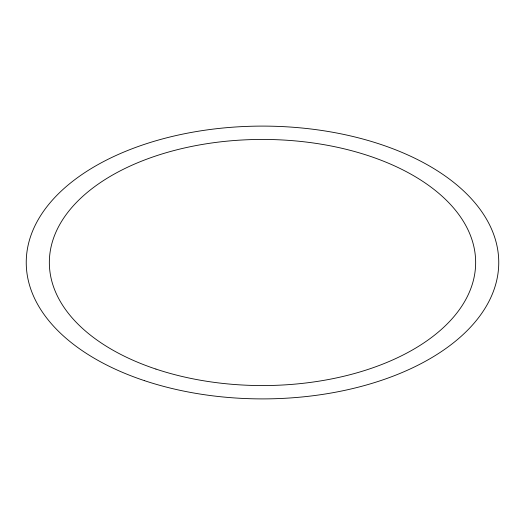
<?xml version="1.0" encoding="UTF-8"?>
<svg xmlns="http://www.w3.org/2000/svg" width="525" height="525" viewBox="0 0 525 525"><rect width="100%" height="100%" fill="white"/><g stroke="black" fill="none" stroke-linecap="round" stroke-linejoin="round"><path stroke-width="0.79" d="M144.375 380.625A236.25 136.395 0 0 0 498.75 262.5A236.25 136.395 0 0 0 144.375 144.375A236.25 136.395 0 0 0 144.375 380.625M155.925 369.075A213.15 123.06 0 0 0 475.65 262.5A213.15 123.06 0 0 0 155.925 155.925A213.15 123.06 0 0 0 155.925 369.075"/></g></svg>
